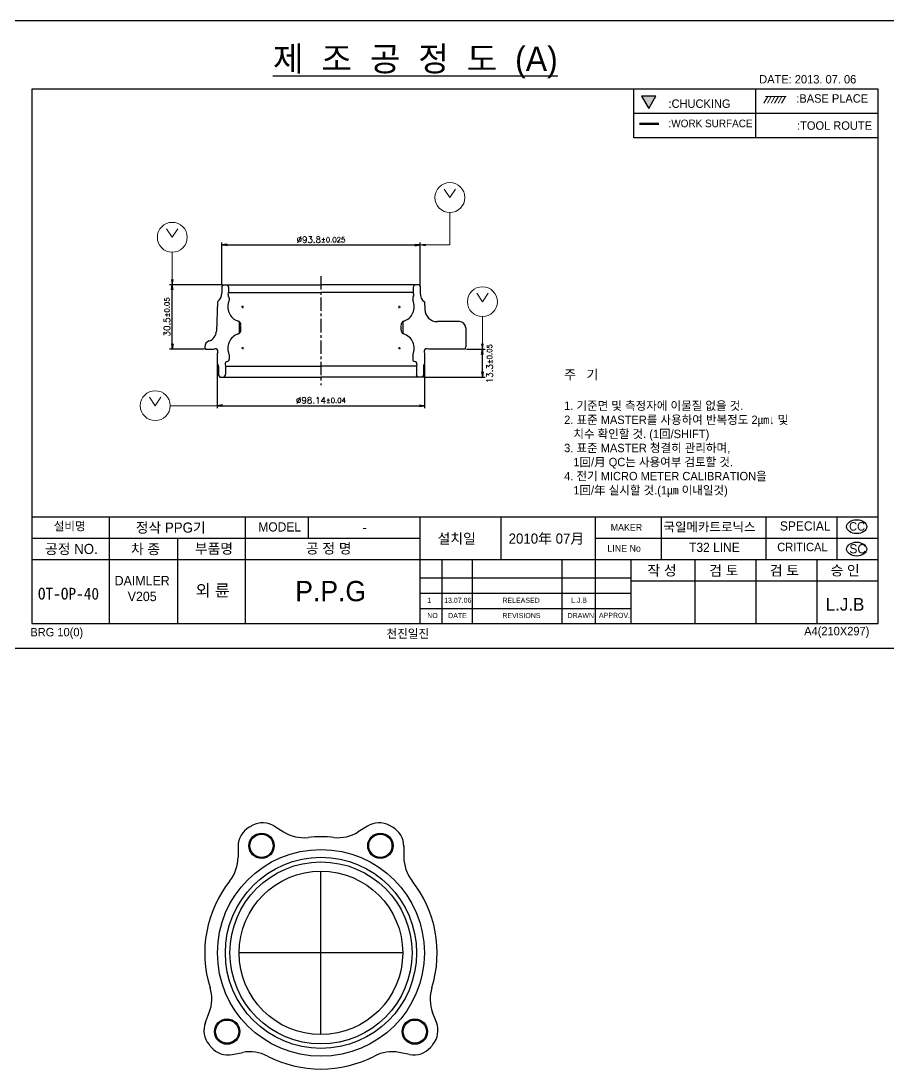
# Model space of a CAD drawing. Header units: millimetres. Extents: x 886 to 3826, y 980 to 1980.
# Drawn here: x 2990.5 to 3401, y 1483.3 to 1979.6 of the extents above; entities that cross this region are included whole.
import ezdxf

# ---------------------------------------------------------------- set-up
doc = ezdxf.new("R2010")
doc.units = ezdxf.units.MM
doc.linetypes.add('CENTER', pattern=[50.8, 31.75, -6.35, 6.35, -6.35])
doc.linetypes.add('HIDDEN', pattern=[0.375, 0.25, -0.125])
for name, color, linetype, lineweight in [('\\M+3B0A1\\M+3B0F8\\M+3BACE', 5, 'Continuous', 13), ('\\M+3B1E2\\M+3C1D8\\M+3B8E9', 111, 'Continuous', 9), ('DIM', 1, 'Continuous', 13)]:
    doc.layers.add(name, color=color, linetype=linetype, lineweight=lineweight)
doc.styles.add('GHS', font='Gulim.ttf')
doc.styles.add('ROMANS', font='ROMANS.shx', dxfattribs={"height": 3})
doc.styles.get("Standard").update_dxf_attribs({"font": 'txt.shx', "bigfont": 'whgtxt.shx'})
doc.styles.add('STYLE1', font='txt.shx')
doc.dimstyles.new('1\\M+3B9E8', dxfattribs={"dimtxt": 3, "dimasz": 2.5, "dimexe": 1.25, "dimexo": 0.625, "dimgap": 1, "dimtad": 1, "dimtoh": 1, "dimdec": 3, "dimdsep": 46, "dimtxsty": 'ROMANS', "dimblk": 'OPEN', "dimcen": 2.5, "dimadec": 0, "dimazin": 0, "dimtol": 1, "dimtp": 0.03, "dimtm": 0.03, "dimtfac": 0.8, "dimtdec": 3, "dimtmove": 1, "dimatfit": 0, "dimldrblk": 'OPEN', "dimfxl": 0, "dimtolj": 1, "dimarcsym": 0})

# ---------------------------------------------------------------- blocks, each defined once
blk = doc.blocks.new('_Open')
at = {"color": 0, "linetype": 'ByBlock', "lineweight": -2}
for p, q in [((-1, 0.17), (0, 0)), ((-1, -0.17), (0, 0)), ((0, 0), (-1, 0))]:
    blk.add_line(p, q, dxfattribs=at)
blk = doc.blocks.new('*D24')
at = {"layer": 'Defpoints', "color": 0, "transparency": 16777216}
for p in [(3179.44, 1873.51), (3085.64, 1853.84), (3179.44, 1853.84)]:
    blk.add_point(p, dxfattribs=at)
at = {"layer": 'DIM', "color": 0, "lineweight": -2, "transparency": 16777216}
for p, q in [((3085.64, 1854.47), (3085.64, 1874.76)), ((3088.14, 1873.51), (3176.94, 1873.51)), ((3179.44, 1854.47), (3179.44, 1874.76))]:
    blk.add_line(p, q, dxfattribs=at)
at = {"layer": 'DIM', "color": 0, "lineweight": -2, "transparency": 16777216, "xscale": 2.5, "yscale": 2.5, "zscale": 2.5, "rotation": 180}
blk.add_blockref('_Open', (3085.64, 1873.51), dxfattribs=at)
at = {"layer": 'DIM', "color": 0, "lineweight": -2, "transparency": 16777216, "xscale": 2.5, "yscale": 2.5, "zscale": 2.5}
blk.add_blockref('_Open', (3179.44, 1873.51), dxfattribs=at)
at = {"layer": 'DIM', "color": 0, "transparency": 16777216, "insert": (3132.54, 1876.01), "char_height": 3, "attachment_point": 5, "style": 'ROMANS'}
blk.add_mtext('\\A1;%%C93.8{\\H2.400000;±0.025}', dxfattribs=at)
blk = doc.blocks.new('*D30')
at = {"layer": 'Defpoints', "color": 0, "transparency": 16777216}
for p in [(3083.47, 1817.47), (3181.61, 1817.47), (3181.61, 1797.42)]:
    blk.add_point(p, dxfattribs=at)
at = {"layer": 'DIM', "color": 0, "lineweight": -2, "transparency": 16777216}
for p, q in [((3083.47, 1816.84), (3083.47, 1796.17)), ((3181.61, 1816.84), (3181.61, 1796.17)), ((3085.97, 1797.42), (3179.11, 1797.42))]:
    blk.add_line(p, q, dxfattribs=at)
at = {"layer": 'DIM', "color": 0, "lineweight": -2, "transparency": 16777216, "xscale": 2.5, "yscale": 2.5, "zscale": 2.5, "rotation": 180}
blk.add_blockref('_Open', (3083.47, 1797.42), dxfattribs=at)
at = {"layer": 'DIM', "color": 0, "lineweight": -2, "transparency": 16777216, "xscale": 2.5, "yscale": 2.5, "zscale": 2.5}
blk.add_blockref('_Open', (3181.61, 1797.42), dxfattribs=at)
at = {"layer": 'DIM', "color": 0, "transparency": 16777216, "insert": (3132.54, 1799.92), "char_height": 3, "attachment_point": 5, "style": 'ROMANS'}
blk.add_mtext('\\A1;%%C98.14{\\H2.400000;±0.04}', dxfattribs=at)
blk = doc.blocks.new('*D31')
at = {"layer": 'Defpoints', "color": 0, "transparency": 16777216}
for p in [(3200.77, 1824.21), (3208.95, 1824.21), (3180.47, 1810.91)]:
    blk.add_point(p, dxfattribs=at)
at = {"layer": 'DIM', "color": 0, "lineweight": -2, "transparency": 16777216}
for p, q in [((3201.4, 1824.21), (3210.2, 1824.21)), ((3208.95, 1813.41), (3208.95, 1821.71)), ((3181.09, 1810.91), (3210.2, 1810.91))]:
    blk.add_line(p, q, dxfattribs=at)
at = {"layer": 'DIM', "color": 0, "lineweight": -2, "transparency": 16777216, "xscale": 2.5, "yscale": 2.5, "zscale": 2.5}
for p, rotation in [((3208.95, 1824.21), 90), ((3208.95, 1810.91), 270)]:
    blk.add_blockref('_Open', p, dxfattribs=dict(at, rotation=rotation))
at = {"layer": 'DIM', "color": 0, "transparency": 16777216, "insert": (3212.33, 1817.32), "char_height": 3, "attachment_point": 5, "rotation": 90, "style": 'ROMANS'}
blk.add_mtext('\\A1;13.3{\\H2.400000;±0.05}', dxfattribs=at)
blk = doc.blocks.new('*D78')
at = {"layer": 'Defpoints', "color": 0, "transparency": 16777216}
for p in [(3062.16, 1854.71), (3086.14, 1854.71), (3077.81, 1824.21)]:
    blk.add_point(p, dxfattribs=at)
at = {"layer": 'DIM', "color": 0, "lineweight": -2, "transparency": 16777216}
for p, q in [((3085.52, 1854.71), (3060.91, 1854.71)), ((3062.16, 1826.71), (3062.16, 1852.21)), ((3077.19, 1824.21), (3060.91, 1824.21))]:
    blk.add_line(p, q, dxfattribs=at)
at = {"layer": 'DIM', "color": 0, "lineweight": -2, "transparency": 16777216, "xscale": 2.5, "yscale": 2.5, "zscale": 2.5}
for p, rotation in [((3062.16, 1854.71), 90), ((3062.16, 1824.21), 270)]:
    blk.add_blockref('_Open', p, dxfattribs=dict(at, rotation=rotation))
at = {"layer": 'DIM', "color": 0, "transparency": 16777216, "insert": (3059.66, 1839.46), "char_height": 3, "attachment_point": 5, "rotation": 90, "style": 'ROMANS'}
blk.add_mtext('\\A1;30.5{\\H2.400000;±0.05}', dxfattribs=at)
blk = doc.blocks.new('A$C743E1EDA')
for p, q in [((21.59, 120.5), (21.59, 110.14)), ((24.59, 123.5), (33.59, 123.5)), ((34.59, 123.23), (34.59, 105.87)), ((4.09, 101.4), (4.95, 101.9)), ((4.09, 101.4), (4.09, 55)), ((4.09, 99.6), (4.57, 99.02)), ((4.95, 101.9), (8.09, 101.9)), ((12.17, 104.02), (15.8, 104.14)), ((36.87, 104.07), (41.33, 104.07)), ((41.9, 100.34), (42.61, 100.15)), ((42.61, 100.15), (46.47, 100.15)), ((42.79, 103.5), (46.89, 103.5)), ((46.89, 103.5), (47.89, 102.92)), ((47.89, 100.83), (46.92, 100.27)), ((47.89, 102.92), (47.89, 55)), ((5.26, 98.7), (7.75, 98.7)), ((4.09, 8.6), (4.09, 55)), ((47.89, 7.08), (47.89, 55)), ((4.09, 10.4), (4.57, 10.98)), ((5.26, 11.3), (7.75, 11.3)), ((4.09, 8.6), (4.95, 8.1)), ((4.95, 8.1), (8.09, 8.1)), ((12.16, 6), (26.16, 5.51)), ((36.87, 5.93), (41.33, 5.93)), ((41.9, 9.66), (42.61, 9.85)), ((42.61, 9.85), (46.47, 9.85)), ((42.79, 6.5), (46.89, 6.5)), ((46.89, 6.5), (47.89, 7.08)), ((47.89, 9.17), (46.92, 9.73)), ((34.59, 0.27), (34.59, 4.13))]:
    blk.add_line(p, q)
at = {"color": 0, "linetype": 'ByBlock'}
for p, q in [((34.59, 105.87), (34.43, 105.28)), ((35.9, 103.81), (36.87, 104.07)), ((42.61, 100.15), (42.61, 55)), ((8.72, 98.96), (7.75, 98.7)), ((7.75, 98.7), (7.75, 55)), ((21.59, 93.7), (27.15, 93.7)), ((7.75, 11.3), (7.75, 55)), ((42.61, 9.85), (42.61, 55)), ((21.59, 16.3), (27.15, 16.3)), ((8.72, 11.04), (7.75, 11.3)), ((35.9, 6.19), (36.87, 5.93)), ((34.59, 4.13), (34.43, 4.72)), ((33.59, 0), (33.59, 0))]:
    blk.add_line(p, q, dxfattribs=at)
at = {"color": 2, "linetype": 'ByBlock', "ltscale": 0.2}
for p, q in [((10.48, 98.45), (11.55, 98.45)), ((37.19, 98.45), (39.4, 98.45)), ((10.48, 11.55), (11.55, 11.55)), ((37.19, 11.55), (39.4, 11.55))]:
    blk.add_line(p, q, dxfattribs=at)
at = {"color": 1}
for p, q in [((15.13, 92.01), (14.16, 92.01)), ((14.58, 91.72), (14.58, 92.69)), ((33.61, 92.01), (34.58, 92.01)), ((34.16, 91.72), (34.16, 92.69)), ((15.13, 17.99), (14.16, 17.99)), ((14.58, 18.28), (14.58, 17.31)), ((33.61, 17.99), (34.58, 17.99)), ((34.16, 18.28), (34.16, 17.31))]:
    blk.add_line(p, q, dxfattribs=at)
at = {"color": 6, "linetype": 'HIDDEN'}
for p, q in [((25.54, 92.9), (23.2, 92.9)), ((25.54, 17.1), (23.2, 17.1))]:
    blk.add_line(p, q, dxfattribs=at)
at = {"color": 1, "linetype": 'CENTER', "ltscale": 0.2}
blk.add_line((0, 55), (51.64, 55), dxfattribs=at)
for centre, radius, start, end in [((24.59, 120.5), 3, 90, 180), ((33.59, 121.5), 2, 60, 90), ((15.59, 110.14), 6, 272, 0), ((41.59, 99.18), 1.2, 75, 172.9986), ((46.47, 101.05), 0.9, 270, 300), ((5.26, 99.6), 0.9, 220, 270), ((5.26, 10.4), 0.9, 90, 140), ((41.59, 10.82), 1.2, 187.0014, 285), ((46.47, 8.95), 0.9, 60, 90)]:
    blk.add_arc(centre, radius, start, end)
at = {"color": 0, "linetype": 'ByBlock'}
for centre, radius, start, end in [((35.59, 104.97), 1.2, 165, 285), ((8.09, 106.9), 5, 270, 324.7758), ((42.79, 105.65), 2.15, 227.2974, 270), ((9.03, 97.8), 1.2, 48.5904, 105), ((10.48, 99.45), 1, 228.5904, 270), ((14.58, 92.01), 7.12, 17.5721, 115.1975), ((34.16, 92.01), 7.12, 64.8025, 162.4279), ((23.09, 94.7), 1.8, 197.5721, 213.7681), ((25.65, 94.7), 1.8, 326.2319, 342.4279), ((14.58, 17.99), 7.12, 244.8025, 342.4279), ((23.09, 15.3), 1.8, 146.2319, 162.4279), ((25.65, 15.3), 1.8, 17.5721, 33.7681), ((34.16, 17.99), 7.12, 197.5721, 295.1975), ((9.03, 12.2), 1.2, 255, 311.4096), ((10.48, 10.55), 1, 90, 131.4096), ((8.09, 3.1), 5, 35.4505, 90), ((25.98, 0.51), 5, 18.1026, 88), ((35.59, 5.03), 1.2, 75, 195), ((42.79, 4.35), 2.15, 90, 132.7026), ((33.59, 3), 3, 198.1026, 270), ((33.59, 2), 2, 270, 300)]:
    blk.add_arc(centre, radius, start, end, dxfattribs=at)
at = {"color": 2, "linetype": 'ByBlock'}
for centre, start, end in [((39.4, 99.45), 270, 352.9986), ((39.4, 10.55), 7.0014, 90)]:
    blk.add_arc(centre, 1, start, end, dxfattribs=at)
at = {"color": 6, "linetype": 'HIDDEN'}
for centre, start, end in [((23.09, 94.7), 213.7681, 270), ((25.65, 94.7), 270, 326.2319), ((23.09, 15.3), 90, 146.2319), ((25.65, 15.3), 33.7681, 90)]:
    blk.add_arc(centre, 1.8, start, end, dxfattribs=at)

msp = doc.modelspace()

# ---------------------------------------------------------------- hatches: boundary and pattern name
msp.add_hatch(color=256).paths.add_polyline_path([(3287.6662, 1938.1947), (3291.0187, 1944.0014), (3284.3136, 1944.0014)])

# ---------------------------------------------------------------- linework, layer by layer
for p, q in [((3396.2424, 1947.3114), (2995.6687, 1947.3114)), ((3396.2424, 1935.7425), (3280.5533, 1935.7425)), ((3396.2424, 1924.1735), (3280.5533, 1924.1735)), ((2995.6687, 1744.8554), (3396.2424, 1744.8554)), ((3032.3377, 1744.8554), (3032.3377, 1694.2413)), ((3096.6726, 1744.8554), (3096.6726, 1694.2413)), ((3126.5536, 1744.8554), (3126.5536, 1734.7326)), ((3179.3253, 1744.8554), (3179.3253, 1694.2413)), ((3217.7358, 1744.8554), (3217.7358, 1724.6098)), ((3262.3271, 1744.8554), (3262.3271, 1724.6098)), ((3293.5691, 1744.8554), (3293.5691, 1724.6098)), ((3343.0832, 1744.8554), (3343.0832, 1724.6098)), ((3376.6628, 1744.8554), (3376.6628, 1724.6098)), ((2995.6687, 1734.7326), (3179.3253, 1734.7326)), ((3064.6985, 1734.7326), (3064.6985, 1694.2413)), ((3262.3271, 1734.7326), (3396.2424, 1734.7326)), ((3262.3271, 1734.7326), (3396.2424, 1734.7326)), ((3262.3271, 1734.7326), (3396.2424, 1734.7326)), ((3262.3271, 1734.7326), (3396.2424, 1734.7326)), ((3262.3984, 1734.7326), (3396.2424, 1734.7326)), ((2995.6687, 1724.6098), (3396.2424, 1724.6098)), ((3189.8152, 1724.6098), (3189.8152, 1694.2413)), ((3204.0522, 1724.6098), (3204.0522, 1694.2413)), ((3246.5447, 1724.6098), (3246.5447, 1694.2413)), ((3262.3271, 1724.6098), (3262.3271, 1694.2413)), ((3279.2798, 1724.6098), (3279.2798, 1694.2413)), ((3309.4756, 1724.6098), (3309.4756, 1694.2413)), ((3338.3979, 1724.6098), (3338.3979, 1694.2413)), ((3367.3201, 1724.6098), (3367.3201, 1694.2413)), ((3179.3253, 1715.8617), (3279.2798, 1715.8617)), ((3279.2798, 1714.4869), (3396.2424, 1714.4869)), ((3179.3253, 1708.6549), (3279.2798, 1708.6549)), ((3179.3253, 1701.4481), (3279.2798, 1701.4481))]:
    msp.add_line(p, q)
at = {"color": 0, "linetype": 'ByBlock'}
for p, q in [((3110.5879, 1598.2667), (3114.8779, 1595.586)), ((3154.4895, 1598.2667), (3150.1995, 1595.586)), ((3093.3197, 1589.0321), (3093.3197, 1583.6361)), ((3171.7577, 1589.0321), (3171.7577, 1583.6361)), ((3077.7454, 1505.0003), (3079.6791, 1510.0379)), ((3187.332, 1505.0003), (3185.3983, 1510.0379)), ((3090.5572, 1490.1907), (3095.5229, 1491.156)), ((3174.5202, 1490.1907), (3169.5545, 1491.156))]:
    msp.add_line(p, q, dxfattribs=at)
at = {"color": 242, "linetype": 'HIDDEN', "true_color": 0xcd2027}
for p, q in [((3132.5387, 1499.6041), (3132.5387, 1577.0041)), ((3171.2387, 1538.3041), (3093.8387, 1538.3041))]:
    msp.add_line(p, q, dxfattribs=at)
for points in [[(2995.6687, 1947.3114), (2995.6687, 1694.2413), (3396.2424, 1694.2413), (3396.2424, 1947.3114)], [(3280.5533, 1924.1735), (3280.5533, 1947.3114)], [(3338.3979, 1924.1735), (3338.3979, 1947.3114)]]:
    msp.add_lwpolyline(points)
msp.add_lwpolyline([(3287.6662, 1938.1947), (3291.0187, 1944.0014), (3284.3136, 1944.0014)], close=True)
msp.add_lwpolyline([(3342.6995, 1930.1688, 0, 2.8922, 0), (3347.0379, 1930.1688, 0, 0, 0), (3353.3601, 1930.1808, 0, 0, 0)], format="xyseb")
at = {"color": 4, "linetype": 'ByBlock'}
for centre in [(3104.4197, 1589.0321), (3160.6577, 1589.0321), (3088.1081, 1501.0225), (3176.9693, 1501.0225)]:
    msp.add_circle(centre, 6, dxfattribs=at)
at = {"color": 0, "linetype": 'ByBlock'}
for centre, radius in [((3104.4197, 1589.0321), 5.5), ((3160.6577, 1589.0321), 5.5), ((3132.5387, 1538.3041), 48.97), ((3132.5387, 1538.3041), 45.25), ((3132.5387, 1538.3041), 43.1), ((3132.5387, 1538.3041), 43.1), ((3132.5387, 1538.3041), 38.7), ((3088.1081, 1501.0225), 5.5), ((3176.9693, 1501.0225), 5.5)]:
    msp.add_circle(centre, radius, dxfattribs=at)
for centre, radius, start, end in [((3132.5387, 1538.3041), 68.5, 118.320065, 119.679935), ((3132.5387, 1538.3041), 68.5, 60.320065, 61.679935), ((3103.8197, 1588.6948), 10.5, 119.679935, 180), ((3124.4164, 1610.8509), 18, 238, 276.388202), ((3132.5387, 1538.3041), 55, 83.611798, 96.388202), ((3140.661, 1610.8509), 18, 263.611798, 302), ((3161.2577, 1588.6948), 10.5, 0, 60.320065), ((3075.3197, 1583.6361), 18, 321.611798, 0), ((3189.7577, 1583.6361), 18, 180, 218.388202), ((3132.5387, 1538.3041), 55, 141.611798, 197.388202), ((3132.5387, 1538.3041), 55, 342.611798, 38.388202), ((3062.8747, 1516.4885), 18, 339, 17.388202), ((3202.2027, 1516.4885), 18, 162.611798, 201), ((3087.6688, 1501.5523), 10.5, 159, 219.320065), ((3177.4086, 1501.5523), 10.5, 320.679935, 21), ((3132.5387, 1538.3041), 68.5, 219.320065, 220.679935), ((3132.5387, 1538.3041), 68.5, 319.320065, 320.679935), ((3098.9575, 1473.4867), 18, 62.611798, 101), ((3132.5387, 1538.3041), 55, 242.611798, 297.388202), ((3166.1199, 1473.4867), 18, 79, 117.388202)]:
    msp.add_arc(centre, radius, start, end, dxfattribs=at)
at = {"color": 0, "linetype": 'ByBlock', "ltscale": 0.2}
for centre, start, end in [((3105.0237, 1589.3622), 58, 118.320065), ((3160.0537, 1589.3622), 61.679935, 122), ((3088.5537, 1500.4978), 220.679935, 281), ((3176.5237, 1500.4978), 259, 319.320065)]:
    msp.add_arc(centre, 10.5, start, end, dxfattribs=at)
at = {"color": 0, "lineweight": 30}
for centre in [(3386.1156, 1740.1396), (3386.1156, 1729.5095)]:
    msp.add_ellipse(centre, major_axis=(-4.7602, 0), ratio=0.69006599, dxfattribs=at)
at = {"layer": '\\M+3B0A1\\M+3B0F8\\M+3BACE', "const_width": 1.2}
msp.add_lwpolyline([(3283.2022, 1930.9024), (3292.518, 1930.9024)], dxfattribs=at)
at = {"layer": '\\M+3B1E2\\M+3C1D8\\M+3B8E9'}
for p, q in [((3342.2242, 1940.6585), (3344.041, 1943.8053)), ((3342.9374, 1943.8053), (3352.7805, 1943.8053)), ((3343.8941, 1940.6585), (3345.7109, 1943.8053)), ((3345.5639, 1940.6585), (3347.3807, 1943.8053)), ((3347.2337, 1940.6585), (3349.0505, 1943.8053)), ((3348.9035, 1940.6585), (3350.7203, 1943.8053)), ((3350.5734, 1940.6585), (3352.3902, 1943.8053))]:
    msp.add_line(p, q, dxfattribs=at)
at = {"layer": 'Defpoints'}
msp.add_lwpolyline([(2985.6642, 1682.5917), (3405.6642, 1682.5917), (3405.6642, 1979.5917), (2985.6642, 1979.5917)], close=True, dxfattribs=at)
at = {"layer": 'DIM'}
for p, q in [((3193.5672, 1895.9582), (3190.9015, 1900.0034)), ((3193.5672, 1895.9582), (3196.233, 1900.0034)), ((3193.5672, 1873.5079), (3193.5672, 1888.8832)), ((3062.165, 1877.1582), (3059.4992, 1881.2034)), ((3062.165, 1877.1582), (3064.8308, 1881.2034)), ((3179.4429, 1873.5079), (3193.5672, 1873.5079)), ((3062.165, 1854.7079), (3062.165, 1870.0832)), ((3208.9466, 1846.6582), (3206.2808, 1850.7034)), ((3208.9466, 1846.6582), (3211.6124, 1850.7034)), ((3208.9466, 1824.2079), (3208.9466, 1839.5832)), ((3054.0938, 1797.4204), (3051.428, 1801.4655)), ((3054.0938, 1797.4204), (3056.7596, 1801.4655)), ((3083.4729, 1797.4204), (3061.1689, 1797.4204))]:
    msp.add_line(p, q, dxfattribs=at)
for centre in [(3193.5672, 1895.9582), (3062.165, 1877.1582), (3208.9466, 1846.6582), (3054.0938, 1797.4204)]:
    msp.add_circle(centre, 7.075, dxfattribs=at)

# ---------------------------------------------------------------- block references
at = {"color": 0, "linetype": 'ByBlock', "rotation": 270}
msp.add_blockref('A$C743E1EDA', (3077.5429, 1858.7962), dxfattribs=at)
at = {"layer": 'DIM', "xscale": 2.5, "yscale": 2.5, "zscale": 2.5}
for p, rotation in [((3179.4429, 1873.5079), 180), ((3062.165, 1854.7079), 270), ((3208.9466, 1824.2079), 270)]:
    msp.add_blockref('_Open', p, dxfattribs=dict(at, rotation=rotation))

# ---------------------------------------------------------------- texts
at = {"style": 'GHS'}
for s, insert, char_height, width, attachment_point in [('{\\L제  조  공  정  도  (A)}', (3109.8015, 1967.4566), 11.568915, 251.89224, 1), ('DATE: 2013. 07. 06', (3339.9679, 1953.9837), 4, 58.3546, 1), (':CHUCKING ', (3297.0332, 1942.4402), 4, 30.545479, 1), (':BASE PLACE', (3357.5207, 1944.8957), 4, 49.646599, 1), (':WORK SURFACE', (3297.0585, 1932.8833), 3.6, 52.029352, 1), (':TOOL ROUTE', (3357.8987, 1932.0657), 4, 35.749057, 1), ('설비명', (3006.0661, 1742.3588), 4, 21.60072, 1), ('정삭 PPG기', (3044.8821, 1742.089), 4.8, 67.98256, 1), ('MODEL', (3102.915, 1742.1742), 4.33834, 17.841653, 1), ('SPECIAL', (3349.7666, 1742.6288), 4.33834, 18.86088, 1), ('CC', (3382.5275, 1742.2595), 4, 18.86088, 1), ('설치일', (3187.7456, 1736.8925), 4.8, 40.98192, 1), ('2010年 07月', (3221.3581, 1736.8925), 4.8, 40.9819, 1), ('MAKER', (3269.6886, 1741.43), 3.2, 18.860868, 1), ('공정 NO.', (3001.9383, 1731.9725), 4.8, 30.43032, 1), ('차 종', (3042.6375, 1731.9146), 4.8, 15.40648, 1), ('부품명', (3072.852, 1732.1531), 4.8, 18.5448, 1), ('공 정 명', (3125.433, 1732.2206), 4.8, 58.30136, 1), ('CRITICAL', (3348.5021, 1732.506), 4, 18.86088, 1), ('LINE No', (3268.1339, 1731.4515), 3.2, 23.92952, 1), ('SC', (3382.6624, 1731.8231), 4.33834, 18.86088, 1), ('작 성', (3287.0835, 1721.8088), 4.8, 22.93208, 1), ('검 토', (3316.3459, 1721.7514), 4.8, 22.93208, 1), ('검 토', (3345.0296, 1721.7639), 4.8, 22.93208, 1), ('승 인', (3373.7499, 1721.8357), 4.8, 22.93208, 1), ('DAIMLER\\PV205', (3047.9075, 1710.8053), 4.48, 35.920512, 5), ('P.P.G', (3120.3816, 1714.4202), 9.6, 58.3014, 1), ('{\\fGulimChe|b0|i0|c129|p49;OT-OP-40}', (3013.0247, 1708.3482), 5.6, 23.7862, 5), ('1', (3182.8648, 1706.4577), 2.4, 21.5584, 1), ('13.07.06', (3190.8363, 1706.4577), 2.4, 21.5584, 1), ('RELEASED', (3218.4207, 1706.4577), 2.4, 21.5584, 1), ('L.J.B', (3250.8823, 1706.5376), 2.4, 21.5584, 1), ('{\\fﾹ\uffd9ￅ\uffc1ￃﾼ|b0|i0|c129|p17;L.J.B}', (3371.4774, 1706.3476), 6, 22.9321, 1), ('NO', (3182.8648, 1699.2509), 2.4, 21.5584, 1), ('DATE', (3192.7532, 1699.2509), 2.4, 21.5584, 1), ('REVISIONS', (3218.4207, 1699.2509), 2.4, 21.5584, 1), ('DRAWN', (3249.2717, 1699.2509), 2.4, 21.5584, 1), ('APPROV.', (3264.1148, 1699.3308), 2.4, 21.5584, 1), ('BRG 10(0)', (2994.9838, 1692.1757), 4, 35.601134, 1), ('A4(210X297)', (3361.2723, 1692.6848), 4, 34.190676, 1), ('천진일진', (3163.6082, 1691.4621), 4, 160.358, 1)]:
    msp.add_mtext(s, dxfattribs=dict(at, insert=insert, char_height=char_height, width=width, attachment_point=attachment_point))
at = {"attachment_point": 1}
for s, insert, char_height, width in [('{\\fGulim|b0|i0|c129|p50;국일메카트로닉스}', (3294.6569, 1742.1742), 4.338343, 94.45583), ('{\\fﾱﾼﾸﾲ|b0|i0|c129|p50;-}', (3152.143, 1742.1742), 4.8, 46.492), ('{\\fGulim|b0|i0|c129|p50;T32 LINE}', (3306.7954, 1732.4854), 4.338343, 66.1326)]:
    msp.add_mtext(s, dxfattribs=dict(at, insert=insert, char_height=char_height, width=width))
at = {"lineweight": 9, "insert": (3073.2619, 1712.7253), "char_height": 5.6, "width": 46.099433, "attachment_point": 1, "style": 'GHS'}
msp.add_mtext('외 륜', dxfattribs=at)
at = {"layer": 'DIM', "linetype": 'ByBlock', "ltscale": 3, "insert": (3247.644, 1814.3976), "char_height": 4.5, "width": 221.91, "attachment_point": 1, "style": 'STYLE1'}
msp.add_mtext('{\\fHYGothic-Medium|b0|i0|c129|p18;주   기\\P\\P\\H0.8889x;1. 기준면 및 측정자에 이물질 없을 것.\\P2. 표준 MASTER를 사용하여 반복정도 2㎛↓ 및 \\P   치수 확인할 것. (1回/SHIFT)\\P3. 표준 MASTER 청결히 관리하며, \\P   1回/月 QC는 사용여부 검토할 것.\\P4. 전기 MICRO METER CALIBRATION을 \\P   1回/年 실시할 것.(1㎛ 이내일것)}', dxfattribs=at)

# ---------------------------------------------------------------- dimensions: what is measured, and where the dimension line sits
at = {"layer": 'DIM', "color": 1}
for base, p1, p2, override, picture, middle in [((3179.4429, 1873.5079), (3085.6429, 1853.8419), (3179.4429, 1853.8419), {"dimpost": '%%C<>', "dimtp": 0.025, "dimtm": 0.025}, '*D24', (3132.5429, 1873.5079)), ((3181.6129, 1797.4204), (3083.4729, 1817.466), (3181.6129, 1817.466), {"dimpost": '%%C<>', "dimtp": 0.04, "dimtm": 0.04}, '*D30', (3132.5429, 1797.4204))]:
    dim = msp.add_linear_dim(base=base, p1=p1, p2=p2, dimstyle='1\\M+3B9E8', override=override, dxfattribs=at)
    dim.commit()
    dim.dimension.update_dxf_attribs({"geometry": picture, "text_midpoint": middle, "dimtype": 160})
dim = msp.add_linear_dim(base=(3062.165, 1854.7079), p1=(3077.8109, 1824.2079), p2=(3086.1429, 1854.7079), angle=90, dimstyle='1\\M+3B9E8', override={"dimtp": 0.05, "dimtm": 0.05}, dxfattribs=at)
dim.commit()
dim.dimension.update_dxf_attribs({"geometry": '*D78', "text_midpoint": (3062.165, 1839.4579), "dimtype": 160})
at = {"layer": 'DIM'}
dim = msp.add_linear_dim(base=(3208.9466, 1824.2079), p1=(3180.4656, 1810.9079), p2=(3200.775, 1824.2079), angle=90, dimstyle='1\\M+3B9E8', override={"dimgap": 1, "dimdec": 2, "dimtol": 1, "dimlim": 0, "dimtp": 0.05, "dimtm": 0.05, "dimtmove": 2}, dxfattribs=at)
dim.commit()
dim.dimension.update_dxf_attribs({"geometry": '*D31', "text_midpoint": (3212.3322, 1817.3246), "dimtype": 160, "text_rotation": 90})

doc.saveas('drawing.dxf')
